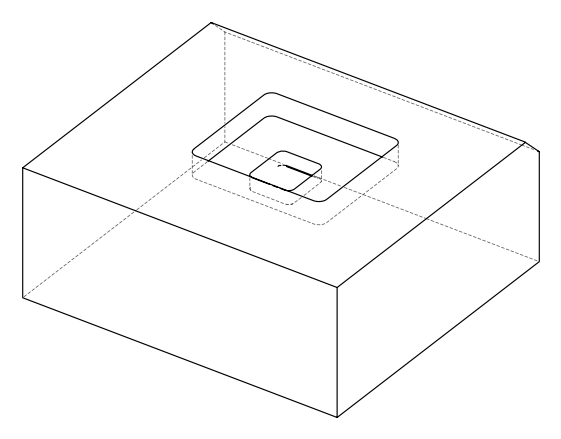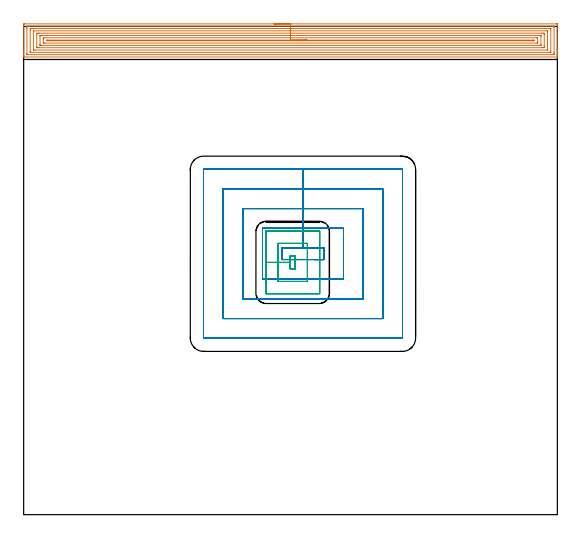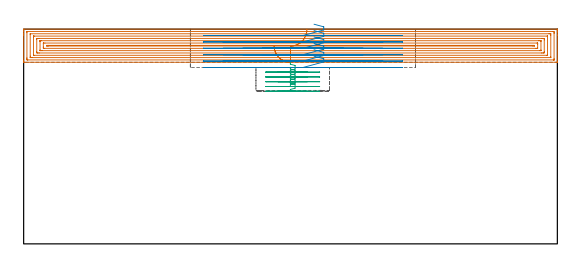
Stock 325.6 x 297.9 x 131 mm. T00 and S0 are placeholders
(PLAN: 3 operations, 2 tool changes, 40.8 min)
(1 AREA_MILL | FG_CHAMFER_SURFACE | UGT0205_001 | 21.06 min | 66426 mm3)
(2 MILL_RECTANGULAR_POCKET | POCKET_RECTANGULAR_STRAIGHT | UGT0201_008 | Follow Part, ap 4, ae 75% | 16.68 min | 381666 mm3)
(3 MILL_RECTANGULAR_POCKET_1 | POCKET_RECTANGULAR_STRAIGHT_1 | UGT0201_092 | Follow Part, ap 3, ae 75% | 3.09 min | 32126 mm3)
(TOOL UGT0205_001 | Chamfer Mill 20 x 3 x 45 deg. | D20 FL50 Z2)
(TOOL UGT0201_008 | End Mill 16 mm | D16 FL32 Z4)
(TOOL UGT0201_092 | End mill 12 mm | D12 R1 FL26 Z4)
(OP 1 AREA_MILL)
G17 G21 G94 G90
T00 M6
G54
G17 G0 G90 X152.8 Y299.4 S1061 M3
G43 Z141. H0
Z120.8
G94 G1 X152.838 Z119.928 F250.
X152.952 Z119.064
X153.141 Z118.212
X153.403 Z117.38
X153.737 Z116.574
X154.14 Z115.8
X154.608 Z115.064
X155.14 Z114.372
X155.729 Z113.729
X156.372 Z113.14
X157.064 Z112.609
X157.8 Z112.14
X158.574 Z111.737
X159.38 Z111.403
X160.212 Z111.141
X161.064 Z110.952
X161.928 Z110.838
X162.8 Z110.8
X324.979
X325.446 Y299.395 Z110.803
X325.59 Y299.392 Z110.806
X325.6 Y299.244 Z110.954
Y282.875 Z127.321
Y280.847 Z129.349
Y280.504 Z129.69
Y279.819 Z130.38
Y279.531 Z130.669
X325.598 Y279.363 Z130.829
X325.59 Y279.202 Z130.989
X325.426 Y279.2 Z131.
X0.174
X0.01 Y279.202 Z130.989
X0.002 Y279.363 Z130.829
X0. Y279.531 Z130.668
Y279.819 Z130.38
Y280.504 Z129.69
Y281.727 Z128.47
Y282.264 Z127.931
Y282.875 Z127.321
Y298.707 Z111.491
X0.003 Y298.975 Z111.222
X0.01 Y299.392 Z110.806
X0.194 Y299.396 Z110.803
X0.621 Y299.4 Z110.8
X162.8
Y297.986 Z112.214
X323.192 Y297.985 Z112.215
X323.304
X323.558 Y297.98 Z112.22
X323.583 Y297.979 Z112.221
X323.59 Y297.965 Z112.235
X323.596 Y297.932 Z112.268
X323.598 Y297.9 Z112.3
X323.6 Y297.694 Z112.506
Y297.216 Z112.984
Y281.862 Z128.338
X323.597 Y281.384 Z128.816
X323.592 Y280.991 Z129.209
X323.573 Y280.621 Z129.579
X323.192 Y280.616 Z129.584
X323.08 Y280.615 Z129.585
X2.408
X2.296
X2.042 Y280.62 Z129.58
X2.017 Y280.621 Z129.579
X2.01 Y280.635 Z129.565
X2.004 Y280.668 Z129.532
X2.002 Y280.7 Z129.5
X2. Y280.906 Z129.294
Y281.384 Z128.816
Y296.738 Z113.462
X2.003 Y297.216 Z112.984
X2.008 Y297.609 Z112.591
X2.027 Y297.979 Z112.221
X2.408 Y297.984 Z112.216
X2.52 Y297.985 Z112.215
X162.8 Y297.986 Z112.214
Y296.572 Z113.628
X321.405 Y296.571 Z113.629
X321.485 Y296.57 Z113.63
X321.548 Y296.568 Z113.632
X321.582 Y296.565 Z113.635
X321.59 Y296.528 Z113.672
X321.596 Y296.336 Z113.864
X321.599 Y296.145 Z114.055
X321.6 Y282.951 Z127.249
X321.595 Y282.264 Z127.936
X321.592 Y282.079 Z128.121
X321.576 Y282.035 Z128.165
X321.524 Y282.033 Z128.167
X321.405 Y282.031 Z128.169
X320.75 Y282.029 Z128.171
X320.511 Y282.028 Z128.172
X4.195 Y282.029 Z128.171
X4.115 Y282.03 Z128.17
X4.052 Y282.032 Z128.168
X4.018 Y282.035 Z128.165
X4.01 Y282.072 Z128.128
X4.004 Y282.264 Z127.936
X4.001 Y282.455 Z127.745
X4. Y295.649 Z114.551
X4.005 Y296.336 Z113.864
X4.008 Y296.521 Z113.679
X4.024 Y296.565 Z113.635
X4.076 Y296.567 Z113.633
X4.195 Y296.569 Z113.631
X4.85 Y296.571 Z113.629
X5.089 Y296.572 Z113.628
X162.8
Y295.157 Z115.043
X319.029
X319.461 Y295.155 Z115.045
X319.55 Y295.153 Z115.047
X319.584 Y295.151 Z115.049
X319.59 Y295.112 Z115.088
X319.594 Y295.009 Z115.191
X319.6 Y294.595 Z115.605
X319.599 Y283.592 Z126.608
X319.597 Y283.484 Z126.716
X319.594 Y283.458 Z126.742
X319.59 Y283.45 Z126.75
X319.58 Y283.448 Z126.752
X319.51 Y283.445 Z126.755
X319.313 Y283.443 Z126.757
X6.571
X6.139 Y283.445 Z126.755
X6.05 Y283.447 Z126.753
X6.016 Y283.449 Z126.751
X6.01 Y283.488 Z126.712
X6.006 Y283.591 Z126.609
X6. Y284.005 Z126.195
X6.001 Y295.008 Z115.192
X6.003 Y295.116 Z115.084
X6.006 Y295.142 Z115.058
X6.01 Y295.15 Z115.05
X6.02 Y295.152 Z115.048
X6.09 Y295.155 Z115.045
X6.287 Y295.157 Z115.043
X162.8
Y293.743 Z116.457
X315.998
X316.893 Y293.742 Z116.458
X316.937 Y293.74 Z116.46
X317.59 Y293.698 Z116.502
X317.599 Y293.047 Z117.153
X317.6 Y285.782 Z124.418
X317.597 Y285.133 Z125.067
X317.59 Y284.902 Z125.298
X316.98 Y284.86 Z125.34
X316.937 Y284.859 Z125.341
X316.09 Y284.857 Z125.343
X9.602
X8.707 Y284.858 Z125.342
X8.663 Y284.86 Z125.34
X8.01 Y284.902 Z125.298
X8.001 Y285.553 Z124.647
X8. Y292.818 Z117.382
X8.003 Y293.467 Z116.733
X8.01 Y293.698 Z116.502
X8.62 Y293.74 Z116.46
X8.663 Y293.741 Z116.459
X9.51 Y293.743 Z116.457
X162.8
Y292.329 Z117.871
X314.754
X315.15 Y292.327 Z117.873
X315.546 Y292.323 Z117.877
X315.59 Y292.322 Z117.878
X315.594 Y292.283 Z117.917
X315.598 Y292.204 Z117.996
X315.6 Y292.086 Z118.114
Y291.939 Z118.261
X315.599 Y286.661 Z123.539
X315.597 Y286.44 Z123.76
X315.594 Y286.33 Z123.87
X315.59 Y286.28 Z123.92
X315.54 Y286.277 Z123.923
X315.15 Y286.273 Z123.927
X314.653 Y286.271 Z123.929
X314.257
X10.846
X10.45 Y286.273 Z123.927
X10.054 Y286.277 Z123.923
X10.01 Y286.278 Z123.922
X10.006 Y286.317 Z123.883
X10.002 Y286.396 Z123.804
X10. Y286.514 Z123.686
Y286.661 Z123.539
X10.001 Y291.939 Z118.261
X10.003 Y292.16 Z118.04
X10.006 Y292.27 Z117.93
X10.01 Y292.32 Z117.88
X10.06 Y292.323 Z117.877
X10.45 Y292.327 Z117.873
X10.947 Y292.329 Z117.871
X11.343
X162.8
Y290.915 Z119.285
X312.617 Y290.914 Z119.286
X313.363 Y290.91 Z119.29
X313.517 Y290.908 Z119.292
X313.591 Y290.898 Z119.302
X313.593 Y290.882 Z119.318
X313.598 Y290.828 Z119.372
X313.6 Y288.42 Z121.78
Y288.188 Z122.012
X313.597 Y287.954 Z122.246
X313.592 Y287.799 Z122.401
X313.587 Y287.692 Z122.508
X313.549 Y287.69 Z122.51
X313.363 Y287.687 Z122.513
X313.216 Y287.686 Z122.514
X12.983
X12.237 Y287.69 Z122.51
X12.083 Y287.692 Z122.508
X12.009 Y287.702 Z122.498
X12.007 Y287.718 Z122.482
X12.002 Y287.772 Z122.428
X12. Y290.18 Z120.02
Y290.412 Z119.788
X12.003 Y290.646 Z119.554
X12.008 Y290.801 Z119.399
X12.013 Y290.908 Z119.292
X12.051 Y290.91 Z119.29
X12.237 Y290.913 Z119.287
X12.384 Y290.914 Z119.286
X162.8 Y290.915 Z119.285
Y289.5 Z120.7
X310.682
X311.376 Y289.497 Z120.703
X311.576 Y289.493 Z120.707
X311.597 Y289.3 Z120.9
X311.598 Y289.279 Z120.921
X311.576 Y289.107 Z121.093
X310.885 Y289.101 Z121.099
X310.682 Y289.1 Z121.1
X14.918
X14.224 Y289.103 Z121.097
X14.024 Y289.107 Z121.093
X14.003 Y289.3 Z120.9
X14.002 Y289.321 Z120.879
X14.024 Y289.493 Z120.707
X14.715 Y289.499 Z120.701
X14.918 Y289.5 Z120.7
X162.8
X163.672 Z120.738
X164.536 Z120.851
X165.388 Z121.04
X166.22 Z121.303
X167.026 Z121.636
X167.8 Z122.039
X168.536 Z122.508
X169.228 Z123.039
X169.871 Z123.628
X170.46 Z124.272
X170.992 Z124.964
X171.46 Z125.7
X171.863 Z126.473
X172.197 Z127.279
X172.459 Z128.111
X172.648 Z128.963
X172.762 Z129.828
X172.8 Z130.7
G0 Z141.
M5
M2
(OP 2 MILL_RECTANGULAR_POCKET)
G17 G21 G94 G90
T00 M6
G54
G17 G0 G90 X177.149 Y155.6 S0 M3
G43 Z141. H0
Z134.
G94 G1 X183.1 Z132.405 F250.
Y162.7 Z130.503
X170.4 Z127.1
X157.7 F500.
Y155.6
X183.1
Y162.7
X170.4
Y174.7
X145.7
Y143.6
X195.1
Y174.7
X170.4
Y186.7
X133.7
Y131.6
X207.1
Y186.7
X170.4
Y198.7
X121.7
Y119.6
X219.1
Y198.7
X170.4
Y210.7
X109.8
X109.745 Y210.695
X109.705 Y210.655
X109.7 Y210.6
Y107.7
X109.705 Y107.645
X109.745 Y107.605
X109.8 Y107.6
X231.
X231.055 Y107.605
X231.095 Y107.645
X231.1 Y107.7
Y210.6
X231.095 Y210.655
X231.055 Y210.695
X231. Y210.7
X170.4
X169.4
G0 X177.149 Y155.6 Z130.1
G1 X183.1 Z128.505 F250.
Y162.7 Z126.603
X170.4 Z123.2
X157.7 F500.
Y155.6
X183.1
Y162.7
X170.4
Y174.7
X145.7
Y143.6
X195.1
Y174.7
X170.4
Y186.7
X133.7
Y131.6
X207.1
Y186.7
X170.4
Y198.7
X121.7
Y119.6
X219.1
Y198.7
X170.4
Y210.7
X109.8
X109.745 Y210.695
X109.705 Y210.655
X109.7 Y210.6
Y107.7
X109.705 Y107.645
X109.745 Y107.605
X109.8 Y107.6
X231.
X231.055 Y107.605
X231.095 Y107.645
X231.1 Y107.7
Y210.6
X231.095 Y210.655
X231.055 Y210.695
X231. Y210.7
X170.4
X169.4
G0 X177.149 Y155.6 Z126.2
G1 X183.1 Z124.605 F250.
Y162.7 Z122.703
X170.4 Z119.3
X157.7 F500.
Y155.6
X183.1
Y162.7
X170.4
Y174.7
X145.7
Y143.6
X195.1
Y174.7
X170.4
Y186.7
X133.7
Y131.6
X207.1
Y186.7
X170.4
Y198.7
X121.7
Y119.6
X219.1
Y198.7
X170.4
Y210.7
X109.8
X109.745 Y210.695
X109.705 Y210.655
X109.7 Y210.6
Y107.7
X109.705 Y107.645
X109.745 Y107.605
X109.8 Y107.6
X231.
X231.055 Y107.605
X231.095 Y107.645
X231.1 Y107.7
Y210.6
X231.095 Y210.655
X231.055 Y210.695
X231. Y210.7
X170.4
X169.4
G0 X177.149 Y155.6 Z122.3
G1 X183.1 Z120.705 F250.
Y162.7 Z118.803
X170.4 Z115.4
X157.7 F500.
Y155.6
X183.1
Y162.7
X170.4
Y174.7
X145.7
Y143.6
X195.1
Y174.7
X170.4
Y186.7
X133.7
Y131.6
X207.1
Y186.7
X170.4
Y198.7
X121.7
Y119.6
X219.1
Y198.7
X170.4
Y210.7
X109.8
X109.745 Y210.695
X109.705 Y210.655
X109.7 Y210.6
Y107.7
X109.705 Y107.645
X109.745 Y107.605
X109.8 Y107.6
X231.
X231.055 Y107.605
X231.095 Y107.645
X231.1 Y107.7
Y210.6
X231.095 Y210.655
X231.055 Y210.695
X231. Y210.7
X170.4
X169.4
G0 X177.149 Y155.6 Z118.4
G1 X183.1 Z116.805 F250.
Y162.7 Z114.903
X170.4 Z111.5
X157.7 F500.
Y155.6
X183.1
Y162.7
X170.4
Y174.7
X145.7
Y143.6
X195.1
Y174.7
X170.4
Y186.7
X133.7
Y131.6
X207.1
Y186.7
X170.4
Y198.7
X121.7
Y119.6
X219.1
Y198.7
X170.4
Y210.7
X109.8
X109.745 Y210.695
X109.705 Y210.655
X109.7 Y210.6
Y107.7
X109.705 Y107.645
X109.745 Y107.605
X109.8 Y107.6
X231.
X231.055 Y107.605
X231.095 Y107.645
X231.1 Y107.7
Y210.6
X231.095 Y210.655
X231.055 Y210.695
X231. Y210.7
X170.4
X169.4
G0 X177.149 Y155.6 Z114.5
G1 X183.1 Z112.905 F250.
Y162.7 Z111.003
X170.4 Z107.6
X157.7 F500.
Y155.6
X183.1
Y162.7
X170.4
Y174.7
X145.7
Y143.6
X195.1
Y174.7
X170.4
Y186.7
X133.7
Y131.6
X207.1
Y186.7
X170.4
Y198.7
X121.7
Y119.6
X219.1
Y198.7
X170.4
Y210.7
X109.8
X109.745 Y210.695
X109.705 Y210.655
X109.7 Y210.6
Y107.7
X109.705 Y107.645
X109.745 Y107.605
X109.8 Y107.6
X231.
X231.055 Y107.605
X231.095 Y107.645
X231.1 Y107.7
Y210.6
X231.095 Y210.655
X231.055 Y210.695
X231. Y210.7
X170.4
X169.4
G0 Z141.
M5
M2
(OP 3 MILL_RECTANGULAR_POCKET_1)
G17 G21 G94 G90
T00 M6
G54
G17 G0 G90 X162.7 Y153.776 S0 M3
G43 Z141. H0
Z110.677
G94 G1 Y149.8 Z109.611 F250.
X165.6 Z108.834
Y158. Z106.637
X162.7 Z105.86
Y153.9 Z104.762
Y149.8 F500.
X165.6
Y158.
X162.7
Y153.9
X155.2
Y142.3
X173.1
Y165.5
X155.2
Y153.9
X147.7
Y135.
G3 X147.9 Y134.8 R0.2
G1 X180.4
G3 X180.6 Y135. R0.2
G1 Y172.8
G3 X180.4 Y173. R0.2
G1 X147.9
G3 X147.7 Y172.8 R0.2
G1 Y153.9
Y152.9
G0 X162.7 Y153.776 Z107.762
G1 Y149.8 Z106.696 F250.
X165.6 Z105.919
Y158. Z103.722
X162.7 Z102.945
Y153.9 Z101.846
Y149.8 F500.
X165.6
Y158.
X162.7
Y153.9
X155.2
Y142.3
X173.1
Y165.5
X155.2
Y153.9
X147.7
Y135.
G3 X147.9 Y134.8 R0.2
G1 X180.4
G3 X180.6 Y135. R0.2
G1 Y172.8
G3 X180.4 Y173. R0.2
G1 X147.9
G3 X147.7 Y172.8 R0.2
G1 Y153.9
Y152.9
G0 X162.7 Y153.776 Z104.846
G1 Y149.8 Z103.781 F250.
X165.6 Z103.004
Y158. Z100.806
X162.7 Z100.029
Y153.9 Z98.931
Y149.8 F500.
X165.6
Y158.
X162.7
Y153.9
X155.2
Y142.3
X173.1
Y165.5
X155.2
Y153.9
X147.7
Y135.
G3 X147.9 Y134.8 R0.2
G1 X180.4
G3 X180.6 Y135. R0.2
G1 Y172.8
G3 X180.4 Y173. R0.2
G1 X147.9
G3 X147.7 Y172.8 R0.2
G1 Y153.9
Y152.9
G0 X162.7 Y153.776 Z101.931
G1 Y149.8 Z100.865 F250.
X165.6 Z100.088
Y158. Z97.891
X162.7 Z97.114
Y153.9 Z96.015
Y149.8 F500.
X165.6
Y158.
X162.7
Y153.9
X155.2
Y142.3
X173.1
Y165.5
X155.2
Y153.9
X147.7
Y135.
G3 X147.9 Y134.8 R0.2
G1 X180.4
G3 X180.6 Y135. R0.2
G1 Y172.8
G3 X180.4 Y173. R0.2
G1 X147.9
G3 X147.7 Y172.8 R0.2
G1 Y153.9
Y152.9
G0 X162.7 Y153.776 Z99.015
G1 Y149.8 Z97.95 F250.
X165.6 Z97.173
Y158. Z94.976
X162.7 Z94.199
Y153.9 Z93.1
Y149.8 F500.
X165.6
Y158.
X162.7
Y153.9
X155.2
Y142.3
X173.1
Y165.5
X155.2
Y153.9
X147.7
Y135.
G3 X147.9 Y134.8 R0.2
G1 X180.4
G3 X180.6 Y135. R0.2
G1 Y172.8
G3 X180.4 Y173. R0.2
G1 X147.9
G3 X147.7 Y172.8 R0.2
G1 Y153.9
Y152.9
G0 Z141.
M5
M2
